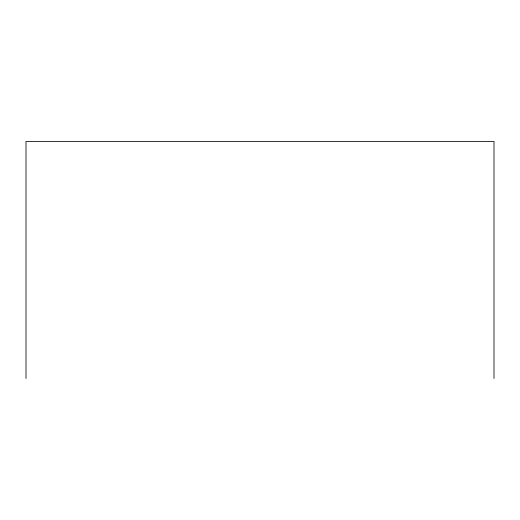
<?xml version="1.0" encoding="UTF-8"?>
<svg xmlns="http://www.w3.org/2000/svg" width="520" height="520" viewBox="0 0 520 520"><rect width="100%" height="100%" fill="white"/><g stroke="black" fill="none" stroke-linecap="round" stroke-linejoin="round"><path stroke-width="0.78" d="M494 378.482L494 141.518L26 141.518L26 378.482"/></g></svg>
